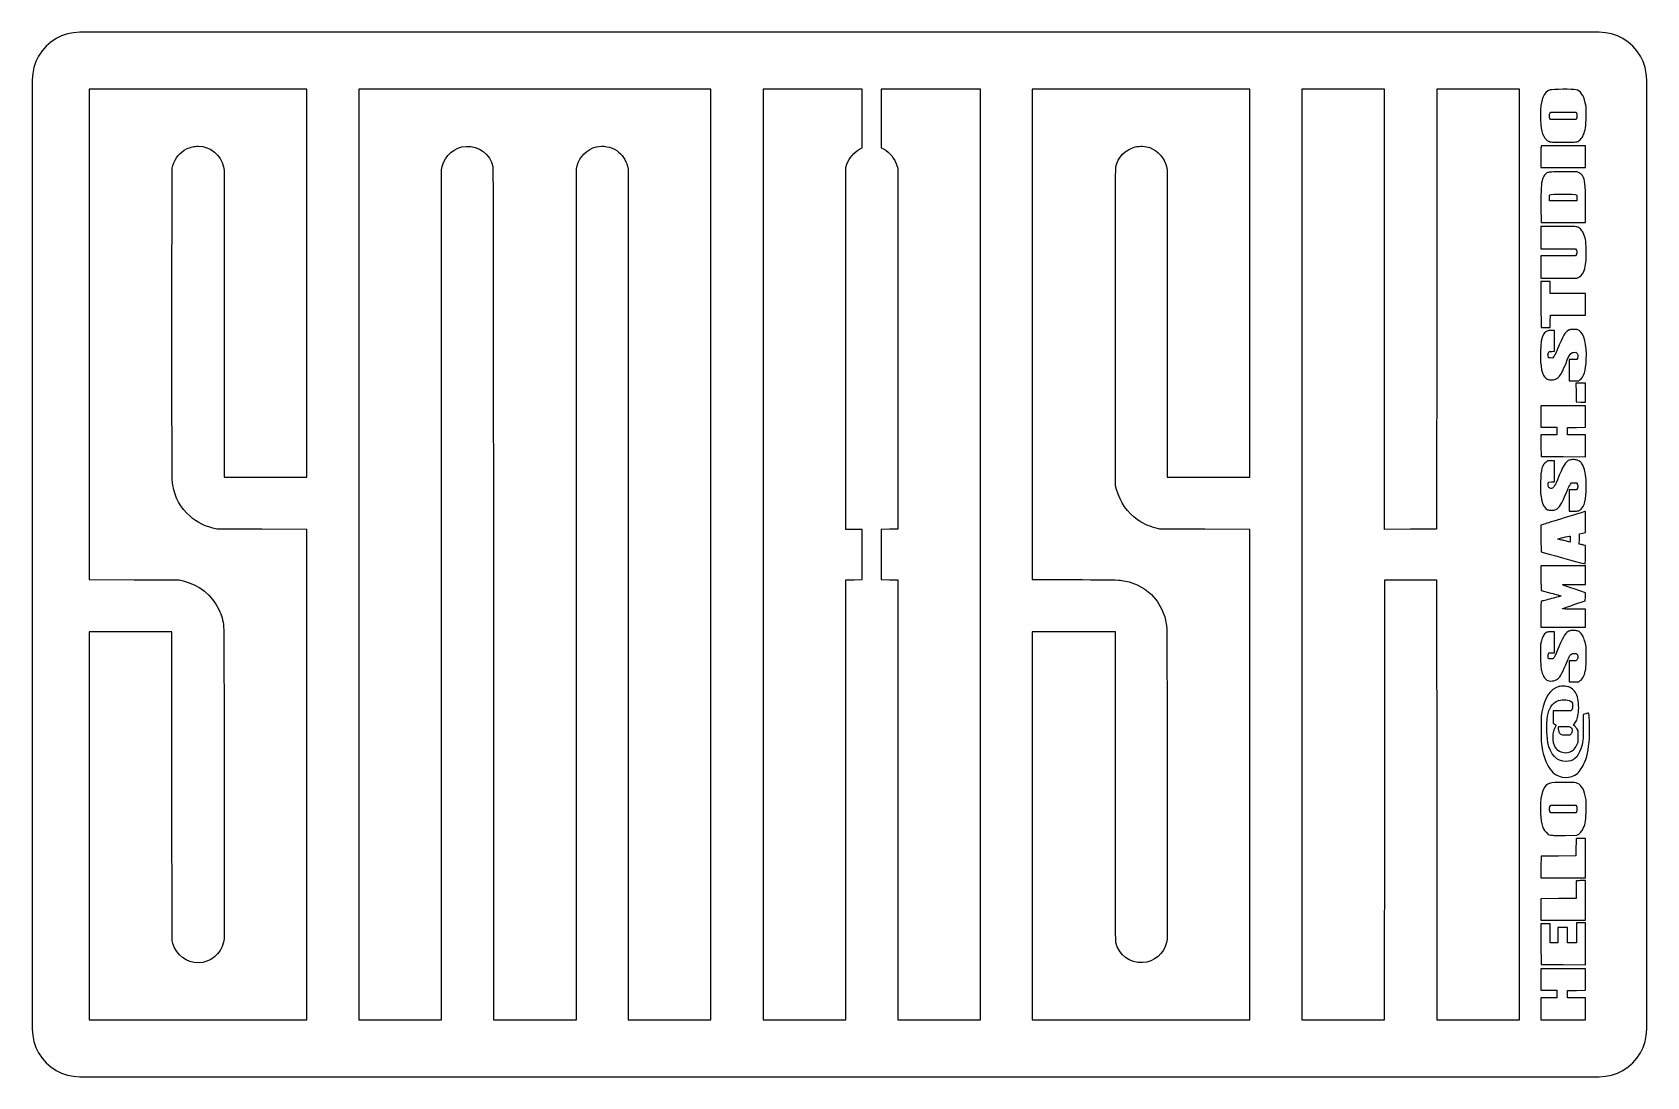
# Model space of a CAD drawing. Header units: millimetres. Extents: x 0 to 85, y 0 to 55.
import ezdxf

# ---------------------------------------------------------------- set-up
doc = ezdxf.new("R2010")
doc.units = ezdxf.units.MM
doc.layers.add('CUT', color=1, linetype='CONTINUOUS')
doc.layers.add('ENGRAVE', color=2, linetype='CONTINUOUS')

msp = doc.modelspace()

# ---------------------------------------------------------------- linework, layer by layer
at = {"layer": 'CUT'}
for points in [[(82.5, 0), (82.8263, 0.0214), (83.147, 0.0852), (83.4567, 0.1903), (83.75, 0.3349), (84.0219, 0.5166), (84.2678, 0.7322), (84.4834, 0.9781), (84.6651, 1.25), (84.8097, 1.5433), (84.9148, 1.853), (84.9786, 2.1737), (85, 2.5), (85, 52.5), (84.9786, 52.8263), (84.9148, 53.147), (84.8097, 53.4567), (84.6651, 53.75), (84.4834, 54.0219), (84.2678, 54.2678), (84.0219, 54.4834), (83.75, 54.6651), (83.4567, 54.8097), (83.147, 54.9148), (82.8263, 54.9786), (82.5, 55), (2.5, 55), (2.1737, 54.9786), (1.853, 54.9148), (1.5433, 54.8097), (1.25, 54.6651), (0.9781, 54.4834), (0.7322, 54.2678), (0.5166, 54.0219), (0.3349, 53.75), (0.1903, 53.4567), (0.0852, 53.147), (0.0214, 52.8263), (0, 52.5), (0, 2.5), (0.0214, 2.1737), (0.0852, 1.853), (0.1903, 1.5433), (0.3349, 1.25), (0.5166, 0.9781), (0.7322, 0.7322), (0.9781, 0.5166), (1.25, 0.3349), (1.5433, 0.1903), (1.853, 0.0852), (2.1737, 0.0214), (2.5, 0)], [(3, 39.09), (3, 26.1775), (5.37, 26.1675), (7.7375, 26.1575), (7.95, 26.1075), (8.265, 26.0125), (8.5575, 25.8925), (8.825, 25.745), (9.0725, 25.5675), (9.295, 25.365), (9.495, 25.1375), (9.67, 24.88), (9.8225, 24.5975), (9.875, 24.485), (9.92, 24.375), (9.9575, 24.265), (9.9925, 24.1575), (10.02, 24.0475), (10.0425, 23.935), (10.06, 23.82), (10.075, 23.7), (10.08, 23.5), (10.085, 23.0225), (10.09, 22.285), (10.0925, 21.305), (10.095, 20.105), (10.0975, 18.7025), (10.0975, 17.115), (10.1, 15.3625), (10.1, 7.2625), (10.0625, 7.0875), (9.9925, 6.8625), (9.8875, 6.655), (9.7525, 6.47), (9.5875, 6.31), (9.4, 6.18), (9.195, 6.0825), (8.975, 6.02), (8.745, 6), (8.515, 6.0175), (8.2975, 6.0725), (8.095, 6.1575), (7.91, 6.2775), (7.7475, 6.4225), (7.605, 6.5975), (7.4925, 6.795), (7.4075, 7.015), (7.3625, 7.1625), (7.355, 15.295), (7.35, 23.425), (5.175, 23.425), (3, 23.425), (3, 13.2125), (3, 3), (8.725, 3), (14.45, 3), (14.45, 15.91), (14.45, 28.8225), (12.08, 28.8325), (9.7125, 28.8425), (9.5, 28.8925), (9.2975, 28.95), (9.1075, 29.015), (8.93, 29.0925), (8.76, 29.18), (8.5975, 29.2825), (8.44, 29.4), (8.2875, 29.53), (8.135, 29.68), (7.97, 29.8625), (7.8275, 30.055), (7.7025, 30.2525), (7.6, 30.46), (7.515, 30.68), (7.45, 30.91), (7.4025, 31.155), (7.3725, 31.4125), (7.3675, 31.615), (7.3625, 32.065), (7.36, 32.755), (7.3575, 33.6875), (7.355, 34.86), (7.3525, 36.2675), (7.355, 37.91), (7.355, 39.7875), (7.3625, 47.8375), (7.4075, 47.985), (7.4575, 48.1275), (7.5225, 48.2625), (7.5975, 48.3875), (7.685, 48.5075), (7.7825, 48.6125), (7.89, 48.7075), (8.005, 48.79), (8.125, 48.855), (8.205, 48.8925), (8.2825, 48.9225), (8.3575, 48.9475), (8.4325, 48.9675), (8.505, 48.9825), (8.5825, 48.9925), (8.6625, 48.9975), (8.745, 49), (8.975, 48.98), (9.195, 48.9175), (9.4, 48.82), (9.5875, 48.69), (9.7525, 48.53), (9.8875, 48.345), (9.9925, 48.1375), (10.0625, 47.9125), (10.1, 47.7375), (10.1, 39.655), (10.1, 31.575), (12.275, 31.575), (14.45, 31.575), (14.45, 41.7875), (14.45, 52), (8.725, 52), (3, 52)], [(17.2, 27.5), (17.2, 3), (19.375, 3), (21.55, 3), (21.55, 25.38), (21.55, 47.7625), (21.5875, 47.9325), (21.6525, 48.145), (21.75, 48.34), (21.8775, 48.5175), (22.03, 48.67), (22.2075, 48.7975), (22.4025, 48.895), (22.615, 48.9625), (22.8375, 48.9925), (23.085, 48.985), (23.3225, 48.9325), (23.5425, 48.8425), (23.7425, 48.7175), (23.92, 48.56), (24.065, 48.3725), (24.175, 48.1625), (24.2475, 47.93), (24.255, 47.5975), (24.26, 46.64), (24.265, 45.0175), (24.2675, 42.6875), (24.2725, 39.6025), (24.2725, 35.7225), (24.275, 31.0025), (24.275, 25.4), (24.275, 3), (26.4625, 3), (28.65, 3), (28.65, 25.4075), (28.65, 47.815), (28.6875, 47.9625), (28.7475, 48.1425), (28.8275, 48.31), (28.9325, 48.465), (29.0525, 48.6025), (29.1925, 48.7225), (29.3475, 48.825), (29.5175, 48.9075), (29.7, 48.965), (29.8325, 48.99), (29.97, 49), (30.11, 48.995), (30.2525, 48.975), (30.3925, 48.9425), (30.5275, 48.8975), (30.6525, 48.84), (30.77, 48.77), (30.87, 48.695), (30.965, 48.6075), (31.05, 48.5125), (31.1275, 48.4075), (31.1975, 48.3), (31.255, 48.185), (31.3025, 48.0675), (31.3375, 47.9475), (31.375, 47.7875), (31.375, 25.395), (31.375, 3), (33.55, 3), (35.725, 3), (35.725, 27.5), (35.725, 52), (26.4625, 52), (17.2, 52)], [(38.475, 27.5), (38.475, 3), (40.65, 3), (42.825, 3), (42.83, 14.5825), (42.8375, 26.1625), (43.27, 26.17), (43.7, 26.175), (43.7, 27.5), (43.7, 28.825), (43.2625, 28.825), (42.825, 28.825), (42.83, 38.355), (42.8375, 47.8875), (42.8925, 48.0525), (42.9425, 48.1725), (43.005, 48.2925), (43.08, 48.4075), (43.1625, 48.5175), (43.255, 48.6175), (43.3525, 48.705), (43.455, 48.7825), (43.56, 48.8425), (43.7, 48.91), (43.7, 50.455), (43.7, 52), (41.0875, 52), (38.475, 52)], [(44.7, 50.455), (44.7, 48.9125), (44.845, 48.8375), (44.955, 48.7725), (45.06, 48.6925), (45.1575, 48.5975), (45.25, 48.4925), (45.3325, 48.3775), (45.405, 48.2525), (45.4675, 48.1225), (45.5175, 47.985), (45.5625, 47.8375), (45.5625, 38.3375), (45.5625, 28.8375), (45.13, 28.83), (44.7, 28.825), (44.7, 27.5), (44.7, 26.175), (45.13, 26.17), (45.5625, 26.1625), (45.57, 14.5825), (45.575, 3), (47.75, 3), (49.925, 3), (49.925, 27.5), (49.925, 52), (47.3125, 52), (44.7, 52)], [(52.65, 39.0875), (52.65, 26.175), (54.83, 26.175), (55.2975, 26.175), (55.7325, 26.1725), (56.1275, 26.17), (56.4775, 26.1675), (56.775, 26.165), (57.01, 26.16), (57.1825, 26.155), (57.28, 26.15), (57.745, 26.065), (58.18, 25.9025), (58.5775, 25.675), (58.9275, 25.385), (59.225, 25.04), (59.46, 24.6475), (59.63, 24.2175), (59.725, 23.7525), (59.73, 23.5675), (59.735, 23.12), (59.74, 22.42), (59.7425, 21.4725), (59.745, 20.2875), (59.7475, 18.8725), (59.75, 17.2375), (59.75, 15.3875), (59.75, 7.2375), (59.7125, 7.0675), (59.6475, 6.855), (59.55, 6.66), (59.4225, 6.4825), (59.27, 6.33), (59.0925, 6.2025), (58.8975, 6.105), (58.685, 6.0375), (58.4625, 6.0075), (58.215, 6.015), (57.9775, 6.0675), (57.7575, 6.1575), (57.5575, 6.2825), (57.38, 6.44), (57.235, 6.6275), (57.125, 6.8375), (57.0525, 7.07), (57.045, 7.215), (57.04, 7.585), (57.035, 8.1925), (57.0325, 9.0575), (57.0275, 10.1875), (57.0275, 11.5975), (57.025, 13.3025), (57.025, 15.3125), (57.025, 23.425), (54.8375, 23.425), (52.65, 23.425), (52.65, 13.2125), (52.65, 3), (58.375, 3), (64.1, 3), (64.1, 15.91), (64.1, 28.8225), (61.73, 28.83), (59.3625, 28.84), (59.1, 28.91), (58.9825, 28.9425), (58.86, 28.985), (58.735, 29.0325), (58.61, 29.0875), (58.49, 29.145), (58.375, 29.205), (58.2725, 29.265), (58.185, 29.325), (57.9925, 29.4775), (57.815, 29.6425), (57.655, 29.82), (57.5125, 30.0125), (57.3825, 30.22), (57.2725, 30.44), (57.175, 30.675), (57.0925, 30.925), (57.0375, 31.1125), (57.03, 39.4375), (57.03, 41.5425), (57.0275, 43.31), (57.03, 44.76), (57.03, 45.9125), (57.035, 46.785), (57.0375, 47.3975), (57.045, 47.765), (57.05, 47.9125), (57.1, 48.095), (57.1775, 48.2675), (57.28, 48.43), (57.405, 48.575), (57.5475, 48.705), (57.71, 48.815), (57.8875, 48.9025), (58.075, 48.965), (58.1625, 48.9825), (58.2575, 48.9925), (58.3575, 48.9975), (58.46, 48.995), (58.5625, 48.985), (58.6625, 48.97), (58.755, 48.95), (58.8375, 48.925), (59, 48.8525), (59.15, 48.76), (59.285, 48.6525), (59.4075, 48.53), (59.5125, 48.395), (59.6, 48.25), (59.6675, 48.095), (59.7125, 47.9325), (59.75, 47.7625), (59.75, 39.67), (59.75, 31.575), (61.925, 31.575), (64.1, 31.575), (64.1, 41.7875), (64.1, 52), (58.375, 52), (52.65, 52)], [(66.85, 27.5), (66.85, 3), (69.025, 3), (71.2, 3), (71.205, 14.5825), (71.2125, 26.1625), (72.575, 26.1625), (73.9375, 26.1625), (73.945, 14.58), (73.95, 3), (76.125, 3), (78.3, 3), (78.3, 27.5), (78.3, 52), (76.125, 52), (73.95, 52), (73.945, 40.42), (73.9375, 28.8375), (72.57, 28.83), (71.2, 28.825), (71.2, 40.4125), (71.2, 52), (69.025, 52), (66.85, 52)]]:
    msp.add_lwpolyline(points, close=True, dxfattribs=at)
at = {"layer": 'ENGRAVE'}
for points in [[(79.9125, 51.9625), (79.7925, 51.9125), (79.6875, 51.8275), (79.5975, 51.71), (79.5275, 51.5575), (79.47, 51.37), (79.4325, 51.15), (79.4075, 50.8925), (79.4, 50.6), (79.405, 50.355), (79.4175, 50.14), (79.4425, 49.9525), (79.475, 49.79), (79.52, 49.65), (79.575, 49.53), (79.6425, 49.4275), (79.7225, 49.3425), (79.745, 49.325), (79.7675, 49.305), (79.79, 49.2875), (79.815, 49.2725), (79.8375, 49.2575), (79.8575, 49.2475), (79.8775, 49.2375), (79.8925, 49.2325), (79.92, 49.2275), (79.9725, 49.225), (80.0425, 49.22), (80.1325, 49.2175), (80.2375, 49.215), (80.355, 49.215), (80.48, 49.2125), (80.6125, 49.2125), (80.745, 49.2125), (80.87, 49.215), (80.9875, 49.215), (81.0925, 49.2175), (81.1825, 49.22), (81.2525, 49.225), (81.305, 49.2275), (81.3325, 49.2325), (81.375, 49.25), (81.42, 49.275), (81.465, 49.3125), (81.51, 49.355), (81.555, 49.4025), (81.595, 49.4575), (81.63, 49.515), (81.66, 49.575), (81.7, 49.6725), (81.7325, 49.7675), (81.76, 49.865), (81.78, 49.975), (81.7925, 50.095), (81.8025, 50.235), (81.8075, 50.3975), (81.81, 50.5875), (81.8125, 51.0875), (81.765, 51.2875), (81.725, 51.435), (81.6825, 51.5625), (81.63, 51.675), (81.5725, 51.7675), (81.51, 51.8425), (81.44, 51.9025), (81.3625, 51.945), (81.2775, 51.9725), (81.17, 51.985), (81.0075, 51.9925), (80.805, 51.9975), (80.585, 51.9975), (80.365, 51.995), (80.1675, 51.9875), (80.01, 51.9775)], [(81.3, 50.7525), (81.305, 50.74), (81.31, 50.725), (81.3125, 50.7075), (81.3175, 50.6875), (81.32, 50.665), (81.3225, 50.645), (81.325, 50.6225), (81.325, 50.6), (81.325, 50.5775), (81.3225, 50.555), (81.32, 50.535), (81.3175, 50.5125), (81.3125, 50.4925), (81.31, 50.475), (81.305, 50.46), (81.3, 50.4475), (81.2725, 50.4), (80.6025, 50.4), (79.9325, 50.4), (79.905, 50.4625), (79.89, 50.4975), (79.8825, 50.535), (79.8775, 50.575), (79.8775, 50.6125), (79.88, 50.65), (79.8875, 50.685), (79.8975, 50.7175), (79.915, 50.745), (79.9525, 50.8), (80.6125, 50.8), (81.2725, 50.8)], [(79.4425, 49.0075), (79.4375, 48.9925), (79.435, 48.9575), (79.4325, 48.9025), (79.43, 48.8325), (79.4275, 48.7475), (79.4275, 48.6525), (79.425, 48.545), (79.425, 48.4325), (79.425, 47.875), (80.6, 47.875), (81.775, 47.875), (81.775, 48.45), (81.775, 49.025), (80.6175, 49.025), (80.3825, 49.025), (80.165, 49.0225), (79.9675, 49.0225), (79.7925, 49.02), (79.65, 49.0175), (79.54, 49.015), (79.4675, 49.0125)], [(79.7875, 47.615), (79.745, 47.5925), (79.7025, 47.5625), (79.6625, 47.5225), (79.625, 47.48), (79.59, 47.43), (79.5575, 47.38), (79.5325, 47.325), (79.5125, 47.27), (79.4875, 47.1775), (79.4675, 47.0725), (79.4525, 46.95), (79.4425, 46.8025), (79.435, 46.6225), (79.43, 46.41), (79.43, 46.1525), (79.43, 45.85), (79.4375, 44.9875), (80.605, 44.98), (81.775, 44.975), (81.775, 45.9675), (81.7725, 46.3375), (81.77, 46.6275), (81.7625, 46.855), (81.75, 47.0275), (81.7325, 47.16), (81.7075, 47.2625), (81.675, 47.3475), (81.63, 47.425), (81.6125, 47.4525), (81.595, 47.4775), (81.5725, 47.5), (81.5525, 47.5225), (81.5275, 47.5425), (81.5025, 47.5625), (81.4775, 47.58), (81.45, 47.595), (81.34, 47.65), (80.6, 47.65), (80.41, 47.6475), (80.2475, 47.6475), (80.115, 47.645), (80.0075, 47.64), (79.9225, 47.6375), (79.86, 47.63), (79.815, 47.6225)], [(81.295, 46.445), (81.3, 46.435), (81.3075, 46.4225), (81.3125, 46.4025), (81.315, 46.38), (81.32, 46.355), (81.3225, 46.3275), (81.325, 46.3), (81.325, 46.27), (81.325, 46.125), (80.6, 46.125), (79.875, 46.125), (79.875, 46.27), (79.875, 46.3), (79.8775, 46.3275), (79.88, 46.355), (79.885, 46.38), (79.8875, 46.4025), (79.8925, 46.4225), (79.9, 46.435), (79.905, 46.445), (79.975, 46.46), (80.135, 46.47), (80.3525, 46.475), (80.6, 46.4775), (80.8475, 46.475), (81.065, 46.47), (81.225, 46.46)], [(79.425, 44.1875), (79.425, 43.6), (80.335, 43.6), (81.2475, 43.6), (81.285, 43.545), (81.295, 43.5325), (81.3, 43.5175), (81.3075, 43.5), (81.3125, 43.4825), (81.3175, 43.465), (81.3225, 43.4475), (81.325, 43.43), (81.325, 43.4125), (81.325, 43.395), (81.3225, 43.3775), (81.3175, 43.36), (81.3125, 43.3425), (81.3075, 43.325), (81.3, 43.3075), (81.295, 43.2925), (81.285, 43.28), (81.2475, 43.225), (80.335, 43.225), (79.425, 43.225), (79.425, 42.6375), (79.425, 42.05), (80.375, 42.05), (81.3275, 42.05), (81.4275, 42.1), (81.5275, 42.1725), (81.615, 42.2725), (81.685, 42.405), (81.7425, 42.5675), (81.7825, 42.765), (81.8075, 42.9925), (81.82, 43.255), (81.8175, 43.55), (81.81, 43.7125), (81.8025, 43.855), (81.79, 43.9775), (81.775, 44.085), (81.755, 44.18), (81.7275, 44.27), (81.6975, 44.355), (81.66, 44.4375), (81.63, 44.495), (81.5925, 44.55), (81.5525, 44.6025), (81.5075, 44.6475), (81.46, 44.6875), (81.4125, 44.7225), (81.365, 44.745), (81.32, 44.76), (81.2875, 44.7625), (81.22, 44.765), (81.1225, 44.7675), (81, 44.77), (80.855, 44.7725), (80.6925, 44.775), (80.5175, 44.775), (80.335, 44.775), (79.425, 44.775)], [(79.43, 40.67), (79.4375, 39.4625), (79.675, 39.4625), (79.9125, 39.4625), (79.92, 39.78), (79.9275, 40.1), (80.85, 40.1), (81.775, 40.1), (81.775, 40.675), (81.775, 41.25), (80.85, 41.25), (79.925, 41.25), (79.925, 41.5625), (79.925, 41.875), (79.675, 41.875), (79.425, 41.875)], [(80.875, 39.305), (80.8125, 39.265), (80.755, 39.2125), (80.6975, 39.1425), (80.635, 39.045), (80.5675, 38.9175), (80.4875, 38.75), (80.3975, 38.54), (80.285, 38.28), (80.26, 38.22), (80.235, 38.1625), (80.21, 38.1075), (80.185, 38.0575), (80.16, 38.0125), (80.14, 37.9725), (80.12, 37.9425), (80.105, 37.9225), (80.0425, 37.8475), (79.94, 37.855), (79.8375, 37.8625), (79.8125, 37.9575), (79.8075, 37.985), (79.805, 38.0075), (79.8025, 38.03), (79.8025, 38.0475), (79.805, 38.0675), (79.81, 38.085), (79.8175, 38.1025), (79.8275, 38.12), (79.865, 38.1875), (80.0075, 38.195), (80.15, 38.2025), (80.15, 38.75), (80.15, 39.3), (79.995, 39.3), (79.845, 39.2875), (79.7225, 39.2475), (79.6225, 39.1775), (79.5475, 39.07), (79.49, 38.92), (79.4475, 38.7275), (79.4225, 38.485), (79.4075, 38.1875), (79.405, 37.8975), (79.4125, 37.64), (79.435, 37.4175), (79.4675, 37.225), (79.5125, 37.065), (79.57, 36.9325), (79.64, 36.83), (79.7225, 36.7575), (79.7475, 36.7425), (79.77, 36.73), (79.795, 36.72), (79.8225, 36.7125), (79.8525, 36.7075), (79.885, 36.7025), (79.9225, 36.7), (79.965, 36.7), (80.0325, 36.7025), (80.0925, 36.705), (80.1425, 36.715), (80.19, 36.73), (80.2325, 36.7475), (80.2725, 36.7725), (80.315, 36.805), (80.3575, 36.845), (80.4025, 36.8925), (80.4475, 36.9475), (80.4875, 37.01), (80.5325, 37.085), (80.5775, 37.175), (80.6275, 37.2875), (80.6875, 37.42), (80.7525, 37.5825), (80.8175, 37.7425), (80.8725, 37.8675), (80.9225, 37.9625), (80.965, 38.0325), (81.0075, 38.0825), (81.05, 38.115), (81.0975, 38.1325), (81.1525, 38.1425), (81.27, 38.155), (81.3225, 38.1025), (81.3425, 38.0775), (81.3575, 38.0475), (81.3675, 38.01), (81.375, 37.9725), (81.375, 37.9325), (81.3725, 37.895), (81.3625, 37.8575), (81.35, 37.8225), (81.3225, 37.775), (81.125, 37.775), (80.925, 37.775), (80.925, 37.2125), (80.925, 36.65), (81.1725, 36.65), (81.4175, 36.65), (81.5025, 36.7075), (81.57, 36.765), (81.6275, 36.8425), (81.6775, 36.94), (81.72, 37.06), (81.755, 37.2), (81.7825, 37.3625), (81.805, 37.55), (81.8175, 37.76), (81.8225, 38.055), (81.8125, 38.32), (81.785, 38.56), (81.745, 38.77), (81.6875, 38.9475), (81.6175, 39.095), (81.5325, 39.21), (81.435, 39.2925), (81.3375, 39.35), (81.15, 39.35), (81.1025, 39.35), (81.0575, 39.3475), (81.02, 39.345), (80.985, 39.34), (80.9525, 39.3325), (80.925, 39.325), (80.9, 39.315)], [(81.28, 36.03), (81.2875, 35.5375), (81.53, 35.53), (81.775, 35.5225), (81.775, 36.025), (81.775, 36.525), (81.525, 36.525), (81.275, 36.525)], [(79.425, 34.7625), (79.425, 34.2), (79.85, 34.2), (80.275, 34.2), (80.275, 34), (80.275, 33.8), (79.85, 33.8), (79.425, 33.8), (79.43, 33.23), (79.4375, 32.6625), (80.605, 32.655), (81.775, 32.65), (81.775, 33.225), (81.775, 33.8), (81.3, 33.8), (80.8225, 33.8), (80.83, 33.995), (80.8375, 34.1875), (81.305, 34.195), (81.775, 34.2), (81.775, 34.7625), (81.775, 35.325), (80.6, 35.325), (79.425, 35.325)], [(80.935, 32.4725), (80.8675, 32.4425), (80.7975, 32.3875), (80.7275, 32.3075), (80.655, 32.2), (80.575, 32.0625), (80.4925, 31.89), (80.3975, 31.6825), (80.2975, 31.4375), (80.2425, 31.31), (80.195, 31.2075), (80.1525, 31.125), (80.1125, 31.065), (80.0725, 31.02), (80.0325, 30.9925), (79.99, 30.98), (79.945, 30.98), (79.9075, 30.9875), (79.875, 31.0025), (79.8475, 31.0275), (79.8275, 31.055), (79.8125, 31.09), (79.8075, 31.13), (79.8075, 31.175), (79.815, 31.2225), (79.8375, 31.3125), (79.995, 31.32), (80.15, 31.3275), (80.15, 31.875), (80.15, 32.425), (79.965, 32.425), (79.7825, 32.425), (79.6975, 32.3675), (79.6275, 32.31), (79.57, 32.24), (79.5225, 32.15), (79.4825, 32.04), (79.455, 31.905), (79.4325, 31.7425), (79.4175, 31.55), (79.4075, 31.325), (79.405, 31.0175), (79.415, 30.7475), (79.44, 30.515), (79.4775, 30.32), (79.53, 30.1575), (79.5975, 30.0275), (79.68, 29.93), (79.7775, 29.86), (79.82, 29.845), (79.87, 29.835), (79.925, 29.8275), (79.985, 29.8275), (80.0475, 29.83), (80.1075, 29.84), (80.1625, 29.8525), (80.2125, 29.8725), (80.2825, 29.91), (80.345, 29.9575), (80.405, 30.0225), (80.465, 30.1075), (80.53, 30.22), (80.6, 30.3625), (80.68, 30.545), (80.775, 30.7675), (80.8075, 30.845), (80.84, 30.92), (80.8725, 30.9925), (80.9025, 31.055), (80.93, 31.1125), (80.955, 31.1575), (80.975, 31.1925), (80.99, 31.2125), (81.0475, 31.275), (81.1725, 31.275), (81.2975, 31.275), (81.335, 31.22), (81.345, 31.2075), (81.35, 31.1925), (81.3575, 31.175), (81.3625, 31.1575), (81.3675, 31.14), (81.3725, 31.1225), (81.375, 31.105), (81.375, 31.0875), (81.375, 31.07), (81.3725, 31.0525), (81.3675, 31.035), (81.3625, 31.0175), (81.3575, 31), (81.35, 30.9825), (81.345, 30.9675), (81.335, 30.955), (81.2975, 30.9), (81.11, 30.9), (80.925, 30.9), (80.925, 30.3375), (80.925, 29.775), (81.1375, 29.775), (81.225, 29.7775), (81.3, 29.7825), (81.3625, 29.7925), (81.4175, 29.8075), (81.4675, 29.8275), (81.51, 29.855), (81.5525, 29.89), (81.5925, 29.9325), (81.6525, 30.02), (81.7025, 30.1325), (81.745, 30.2725), (81.7775, 30.435), (81.8, 30.62), (81.815, 30.825), (81.82, 31.0475), (81.815, 31.2875), (81.8075, 31.4375), (81.7975, 31.57), (81.785, 31.69), (81.7675, 31.7975), (81.7475, 31.895), (81.7225, 31.9825), (81.695, 32.0675), (81.6625, 32.145), (81.6325, 32.2075), (81.6025, 32.26), (81.575, 32.3025), (81.5425, 32.3425), (81.51, 32.375), (81.475, 32.405), (81.4325, 32.43), (81.3875, 32.4525), (81.3425, 32.47), (81.29, 32.4825), (81.2325, 32.49), (81.17, 32.495), (81.1075, 32.4975), (81.0475, 32.4925), (80.9875, 32.485)], [(80.8375, 29.4825), (80.6475, 29.4225), (80.46, 29.365), (80.28, 29.31), (80.1125, 29.2575), (79.9625, 29.2125), (79.835, 29.1725), (79.7375, 29.1425), (79.6675, 29.12), (79.425, 29.045), (79.43, 28.345), (79.4375, 27.6425), (79.55, 27.61), (79.8575, 27.525), (80.2075, 27.4275), (80.5725, 27.325), (80.9275, 27.2275), (81.25, 27.1375), (81.5125, 27.065), (81.69, 27.0175), (81.7575, 27), (81.7625, 27.01), (81.765, 27.0375), (81.7675, 27.0825), (81.77, 27.1425), (81.7725, 27.215), (81.7725, 27.2975), (81.775, 27.39), (81.775, 27.4875), (81.775, 27.9725), (81.68, 27.9975), (81.66, 28.0025), (81.64, 28.0075), (81.6175, 28.0125), (81.595, 28.0175), (81.5725, 28.0225), (81.5525, 28.0275), (81.535, 28.0325), (81.5175, 28.035), (81.4475, 28.0525), (81.455, 28.32), (81.4625, 28.5875), (81.62, 28.6225), (81.775, 28.6575), (81.775, 29.2175), (81.775, 29.33), (81.775, 29.4325), (81.775, 29.5275), (81.7725, 29.61), (81.7725, 29.6775), (81.77, 29.73), (81.77, 29.76), (81.77, 29.7725), (81.7475, 29.765), (81.6925, 29.7475), (81.6075, 29.72), (81.4925, 29.685), (81.355, 29.6425), (81.1975, 29.595), (81.0225, 29.54)], [(80.975, 28.3175), (80.975, 28.1575), (80.6375, 28.2325), (80.57, 28.2475), (80.5075, 28.2625), (80.45, 28.2775), (80.4025, 28.29), (80.3625, 28.3), (80.3325, 28.31), (80.315, 28.315), (80.31, 28.32), (80.34, 28.3275), (80.4075, 28.345), (80.505, 28.37), (80.615, 28.3975), (80.73, 28.4225), (80.8325, 28.4475), (80.9125, 28.465), (80.955, 28.4725), (80.96, 28.47), (80.9625, 28.46), (80.9675, 28.4475), (80.97, 28.4275), (80.9725, 28.405), (80.9725, 28.3775), (80.975, 28.3475)], [(79.43, 26.255), (79.4375, 25.6125), (79.9575, 25.47), (80.0625, 25.4425), (80.1625, 25.415), (80.2525, 25.39), (80.33, 25.3675), (80.395, 25.3475), (80.445, 25.3325), (80.4775, 25.3225), (80.49, 25.3175), (80.4825, 25.3125), (80.455, 25.3025), (80.41, 25.29), (80.35, 25.2725), (80.275, 25.2525), (80.19, 25.2275), (80.095, 25.2025), (79.995, 25.1775), (79.8925, 25.15), (79.795, 25.125), (79.705, 25.1025), (79.6275, 25.0825), (79.56, 25.065), (79.5075, 25.0525), (79.4725, 25.0425), (79.455, 25.0375), (79.4475, 25.0275), (79.4425, 25), (79.435, 24.9525), (79.4325, 24.885), (79.4275, 24.7925), (79.4275, 24.675), (79.425, 24.53), (79.425, 24.35), (79.425, 23.675), (80.6, 23.675), (81.775, 23.675), (81.775, 24.15), (81.775, 24.625), (81.1575, 24.625), (81.035, 24.625), (80.92, 24.6275), (80.8175, 24.6275), (80.7275, 24.63), (80.655, 24.6325), (80.6025, 24.635), (80.5675, 24.64), (80.56, 24.6425), (80.575, 24.65), (80.6125, 24.665), (80.6725, 24.6875), (80.7475, 24.715), (80.8375, 24.7475), (80.9375, 24.7825), (81.05, 24.8225), (81.17, 24.8625), (81.7625, 25.065), (81.77, 25.2775), (81.7775, 25.4875), (81.1825, 25.685), (81.0625, 25.725), (80.95, 25.7625), (80.845, 25.7975), (80.755, 25.83), (80.68, 25.8575), (80.62, 25.88), (80.58, 25.895), (80.565, 25.9025), (80.57, 25.9075), (80.6, 25.9125), (80.6525, 25.915), (80.7225, 25.92), (80.81, 25.9225), (80.9125, 25.9225), (81.03, 25.925), (81.1575, 25.925), (81.775, 25.925), (81.775, 26.4125), (81.775, 26.9), (80.6, 26.9), (79.425, 26.9)], [(80.8575, 23.4375), (80.7975, 23.3925), (80.7375, 23.335), (80.6775, 23.2575), (80.615, 23.155), (80.545, 23.0225), (80.4675, 22.855), (80.38, 22.645), (80.275, 22.3925), (80.2525, 22.3375), (80.2275, 22.2825), (80.2025, 22.23), (80.18, 22.1825), (80.1575, 22.14), (80.1375, 22.105), (80.12, 22.0775), (80.1075, 22.06), (80.05, 21.9975), (79.9425, 22.005), (79.8375, 22.0125), (79.8175, 22.1), (79.8125, 22.12), (79.81, 22.1425), (79.8075, 22.1625), (79.8075, 22.1825), (79.81, 22.2025), (79.8125, 22.2225), (79.8175, 22.24), (79.8225, 22.255), (79.85, 22.325), (80, 22.325), (80.15, 22.325), (80.15, 22.875), (80.15, 23.425), (79.96, 23.425), (79.9125, 23.425), (79.87, 23.4225), (79.8325, 23.42), (79.8, 23.415), (79.77, 23.41), (79.7425, 23.4025), (79.72, 23.395), (79.7, 23.385), (79.6625, 23.3575), (79.625, 23.32), (79.59, 23.275), (79.5575, 23.225), (79.5275, 23.165), (79.5025, 23.1), (79.4775, 23.03), (79.4575, 22.9525), (79.4125, 22.7625), (79.4125, 22.1625), (79.415, 21.9975), (79.415, 21.86), (79.42, 21.745), (79.4225, 21.65), (79.4275, 21.57), (79.435, 21.5025), (79.445, 21.445), (79.4575, 21.3925), (79.4775, 21.32), (79.5025, 21.2475), (79.5275, 21.18), (79.5575, 21.115), (79.5875, 21.0575), (79.6175, 21.0075), (79.65, 20.965), (79.6825, 20.93), (79.735, 20.89), (79.8, 20.8625), (79.8725, 20.8425), (79.95, 20.835), (80.03, 20.84), (80.11, 20.8525), (80.19, 20.8775), (80.265, 20.915), (80.32, 20.9525), (80.3725, 21), (80.425, 21.065), (80.48, 21.145), (80.535, 21.245), (80.595, 21.3675), (80.6625, 21.5125), (80.7375, 21.6875), (80.775, 21.78), (80.8125, 21.8675), (80.85, 21.95), (80.8825, 22.0225), (80.9125, 22.0875), (80.9375, 22.14), (80.9575, 22.1775), (80.97, 22.1975), (81.0075, 22.235), (81.0575, 22.265), (81.1125, 22.2825), (81.17, 22.2925), (81.2275, 22.29), (81.28, 22.28), (81.32, 22.2575), (81.35, 22.225), (81.3625, 22.1925), (81.3725, 22.1575), (81.375, 22.1175), (81.375, 22.0775), (81.3675, 22.04), (81.3575, 22.005), (81.3425, 21.975), (81.325, 21.95), (81.275, 21.9), (81.1, 21.9), (80.925, 21.9), (80.925, 21.35), (80.925, 20.8), (81.1725, 20.8), (81.4175, 20.8), (81.5025, 20.8575), (81.5425, 20.89), (81.5825, 20.9325), (81.62, 20.985), (81.655, 21.045), (81.6875, 21.1125), (81.7175, 21.1875), (81.745, 21.2675), (81.7675, 21.3525), (81.7775, 21.4075), (81.7875, 21.4675), (81.795, 21.5375), (81.8, 21.6175), (81.805, 21.71), (81.8075, 21.82), (81.8075, 21.9475), (81.81, 22.1), (81.81, 22.6625), (81.755, 22.8875), (81.73, 22.9725), (81.7075, 23.05), (81.68, 23.12), (81.6525, 23.1825), (81.62, 23.24), (81.5875, 23.29), (81.55, 23.3375), (81.5075, 23.38), (81.4725, 23.4125), (81.435, 23.4375), (81.3975, 23.4575), (81.355, 23.475), (81.31, 23.4875), (81.2575, 23.495), (81.1975, 23.4975), (81.13, 23.5), (81.0825, 23.5), (81.0425, 23.4975), (81.0075, 23.4925), (80.975, 23.4875), (80.945, 23.48), (80.9175, 23.4675), (80.8875, 23.455)], [(80.3725, 20.5425), (80.2125, 20.48), (80.065, 20.39), (79.935, 20.27), (79.8175, 20.1225), (79.7125, 19.9425), (79.625, 19.73), (79.5475, 19.4875), (79.4825, 19.2125), (79.4375, 18.9875), (79.4375, 18.2875), (79.4375, 18.0425), (79.44, 17.845), (79.4475, 17.6775), (79.4575, 17.5375), (79.4725, 17.41), (79.4925, 17.2875), (79.52, 17.1575), (79.555, 17.0125), (79.5975, 16.855), (79.65, 16.7025), (79.71, 16.5575), (79.7775, 16.4225), (79.8475, 16.2975), (79.9225, 16.1875), (80.0025, 16.09), (80.0825, 16.01), (80.23, 15.905), (80.3875, 15.8275), (80.5525, 15.7775), (80.7225, 15.7575), (80.89, 15.7675), (81.055, 15.8075), (81.21, 15.8775), (81.355, 15.975), (81.4025, 16.02), (81.4525, 16.0775), (81.505, 16.145), (81.5575, 16.2225), (81.6075, 16.3025), (81.655, 16.3875), (81.6975, 16.47), (81.7325, 16.55), (81.79, 16.7075), (81.84, 16.87), (81.88, 17.0375), (81.915, 17.215), (81.9425, 17.405), (81.965, 17.61), (81.98, 17.8325), (81.99, 18.075), (81.9925, 18.2425), (81.9925, 18.42), (81.99, 18.5925), (81.985, 18.7575), (81.9775, 18.9025), (81.9675, 19.02), (81.955, 19.1025), (81.9425, 19.14), (81.9375, 19.1425), (81.9275, 19.1425), (81.9125, 19.1425), (81.895, 19.14), (81.8725, 19.135), (81.8475, 19.13), (81.8225, 19.1225), (81.795, 19.115), (81.6625, 19.0775), (81.6625, 18.4325), (81.6625, 18.1975), (81.6575, 18.005), (81.65, 17.845), (81.64, 17.71), (81.6225, 17.5925), (81.6, 17.4825), (81.57, 17.3775), (81.5325, 17.2625), (81.4675, 17.1025), (81.395, 16.9675), (81.315, 16.8525), (81.2225, 16.76), (81.1225, 16.69), (81.0125, 16.64), (80.89, 16.61), (80.7575, 16.6), (80.5775, 16.6175), (80.415, 16.665), (80.2675, 16.745), (80.1375, 16.8575), (80.025, 16.9975), (79.93, 17.17), (79.855, 17.37), (79.8, 17.6), (79.7725, 17.7775), (79.755, 17.975), (79.745, 18.185), (79.7425, 18.3975), (79.7475, 18.61), (79.7625, 18.8075), (79.785, 18.9825), (79.815, 19.1325), (79.855, 19.2625), (79.9025, 19.38), (79.96, 19.485), (80.025, 19.58), (80.0975, 19.66), (80.1775, 19.725), (80.265, 19.775), (80.3575, 19.8125), (80.4525, 19.835), (80.5525, 19.8475), (80.6525, 19.85), (80.75, 19.845), (80.84, 19.83), (80.92, 19.8075), (80.99, 19.775), (81.04, 19.7375), (81.1, 19.6775), (81.1, 19.525), (81.1, 19.485), (81.0975, 19.45), (81.095, 19.42), (81.09, 19.395), (81.0825, 19.375), (81.075, 19.3575), (81.0625, 19.34), (81.05, 19.325), (81, 19.275), (80.5375, 19.275), (80.075, 19.275), (80.075, 18.9375), (80.075, 18.6025), (80.12, 18.5775), (80.1275, 18.57), (80.1375, 18.565), (80.15, 18.56), (80.16, 18.5525), (80.17, 18.545), (80.18, 18.54), (80.19, 18.535), (80.1975, 18.53), (80.23, 18.505), (80.1525, 18.345), (80.0975, 18.205), (80.065, 18.0575), (80.05, 17.9025), (80.0575, 17.75), (80.0825, 17.6), (80.125, 17.4625), (80.1875, 17.34), (80.265, 17.24), (80.3275, 17.1875), (80.4, 17.1425), (80.4775, 17.1075), (80.5625, 17.0825), (80.6475, 17.065), (80.7375, 17.06), (80.8225, 17.0675), (80.9075, 17.085), (80.9725, 17.1075), (81.0325, 17.135), (81.0875, 17.17), (81.1375, 17.21), (81.185, 17.2575), (81.2275, 17.3125), (81.2675, 17.375), (81.305, 17.445), (81.3875, 17.6125), (81.3875, 17.9125), (81.3875, 18.2125), (81.34, 18.2975), (81.33, 18.315), (81.3175, 18.335), (81.3025, 18.3575), (81.2875, 18.3775), (81.27, 18.3975), (81.2525, 18.4175), (81.235, 18.435), (81.22, 18.4525), (81.145, 18.52), (81.2175, 18.6175), (81.2575, 18.67), (81.29, 18.725), (81.3175, 18.7825), (81.34, 18.845), (81.36, 18.9175), (81.3775, 18.9975), (81.3925, 19.0875), (81.405, 19.1925), (81.4125, 19.3125), (81.4175, 19.4325), (81.415, 19.555), (81.405, 19.675), (81.3925, 19.7925), (81.375, 19.9025), (81.35, 20.0025), (81.3225, 20.0925), (81.2925, 20.16), (81.25, 20.2275), (81.2, 20.295), (81.145, 20.3575), (81.0875, 20.415), (81.025, 20.465), (80.965, 20.5), (80.9075, 20.525), (80.8475, 20.54), (80.78, 20.5525), (80.7075, 20.56), (80.6325, 20.565), (80.5575, 20.565), (80.49, 20.56), (80.4275, 20.5525)], [(80.9475, 18.4225), (80.9625, 18.415), (80.98, 18.4075), (80.995, 18.4), (81.01, 18.39), (81.0225, 18.38), (81.035, 18.37), (81.045, 18.36), (81.05, 18.35), (81.065, 18.315), (81.0725, 18.28), (81.075, 18.24), (81.0725, 18.2), (81.065, 18.16), (81.055, 18.1225), (81.0375, 18.09), (81.015, 18.0575), (80.955, 17.99), (80.7775, 17.98), (80.705, 17.9775), (80.64, 17.98), (80.585, 17.9875), (80.535, 17.9975), (80.495, 18.015), (80.4625, 18.0375), (80.435, 18.065), (80.4125, 18.0975), (80.3975, 18.1325), (80.385, 18.1775), (80.3725, 18.225), (80.3625, 18.2775), (80.3575, 18.325), (80.355, 18.3675), (80.355, 18.4025), (80.3625, 18.4225), (80.3875, 18.435), (80.4475, 18.4425), (80.53, 18.4475), (80.625, 18.45), (80.7225, 18.4475), (80.815, 18.4425), (80.8925, 18.435)], [(79.9175, 15.465), (79.7925, 15.4125), (79.685, 15.33), (79.5975, 15.2125), (79.525, 15.0625), (79.47, 14.8775), (79.43, 14.6575), (79.4075, 14.3975), (79.4, 14.1), (79.405, 13.8675), (79.4175, 13.6625), (79.44, 13.48), (79.47, 13.32), (79.5125, 13.18), (79.5625, 13.06), (79.625, 12.9575), (79.6975, 12.8725), (79.8125, 12.755), (79.9575, 12.725), (80.0025, 12.7175), (80.06, 12.7125), (80.1325, 12.7075), (80.2175, 12.705), (80.3175, 12.7025), (80.4325, 12.7025), (80.5625, 12.7025), (80.7075, 12.705), (81.3125, 12.7125), (81.3875, 12.755), (81.43, 12.78), (81.4675, 12.81), (81.505, 12.8425), (81.54, 12.8825), (81.5725, 12.925), (81.605, 12.97), (81.635, 13.0225), (81.6625, 13.08), (81.7025, 13.1725), (81.735, 13.2675), (81.76, 13.365), (81.78, 13.4725), (81.7925, 13.595), (81.8025, 13.735), (81.8075, 13.8975), (81.81, 14.0875), (81.8125, 14.5875), (81.765, 14.7875), (81.725, 14.935), (81.6825, 15.0625), (81.63, 15.175), (81.5725, 15.2675), (81.51, 15.3425), (81.44, 15.4025), (81.3625, 15.445), (81.2775, 15.4725), (81.1725, 15.485), (81.0075, 15.4925), (80.8075, 15.4975), (80.585, 15.4975), (80.3675, 15.495), (80.1675, 15.4875), (80.0125, 15.4775)], [(81.3, 14.2525), (81.305, 14.24), (81.31, 14.225), (81.3125, 14.2075), (81.3175, 14.1875), (81.32, 14.165), (81.3225, 14.145), (81.325, 14.1225), (81.325, 14.1), (81.325, 14.0775), (81.3225, 14.055), (81.32, 14.035), (81.3175, 14.0125), (81.3125, 13.9925), (81.31, 13.975), (81.305, 13.96), (81.3, 13.9475), (81.2725, 13.9), (80.6125, 13.9), (79.9525, 13.9), (79.915, 13.955), (79.905, 13.9675), (79.9, 13.985), (79.8925, 14.0025), (79.8875, 14.02), (79.8825, 14.04), (79.8775, 14.06), (79.875, 14.08), (79.875, 14.1), (79.875, 14.12), (79.8775, 14.14), (79.8825, 14.16), (79.8875, 14.18), (79.8925, 14.1975), (79.9, 14.215), (79.905, 14.2325), (79.915, 14.245), (79.9525, 14.3), (80.6125, 14.3), (81.2725, 14.3)], [(81.2925, 12.5325), (81.2875, 12.52), (81.285, 12.4925), (81.2825, 12.4475), (81.28, 12.39), (81.2775, 12.3225), (81.2775, 12.245), (81.275, 12.16), (81.275, 12.07), (81.275, 11.625), (80.355, 11.62), (79.4375, 11.6125), (79.43, 11.045), (79.425, 10.475), (80.6, 10.475), (81.775, 10.475), (81.775, 11.5125), (81.775, 12.55), (81.5425, 12.55), (81.495, 12.55), (81.45, 12.5475), (81.4075, 12.5475), (81.3725, 12.545), (81.34, 12.5425), (81.3175, 12.54), (81.3, 12.5375)], [(81.29, 10.305), (81.2875, 10.29), (81.285, 10.26), (81.2825, 10.215), (81.28, 10.1575), (81.28, 10.09), (81.2775, 10.0125), (81.2775, 9.925), (81.2775, 9.835), (81.2775, 9.3875), (80.3525, 9.38), (79.425, 9.375), (79.425, 8.8125), (79.425, 8.25), (80.6, 8.25), (81.775, 8.25), (81.775, 9.2875), (81.775, 10.325), (81.54, 10.325), (81.4925, 10.325), (81.4475, 10.3225), (81.405, 10.3225), (81.3675, 10.32), (81.3375, 10.315), (81.315, 10.3125), (81.2975, 10.3075)], [(81.3, 7.575), (81.3, 7.05), (81.0625, 7.05), (80.825, 7.05), (80.825, 7.45), (80.825, 7.85), (80.575, 7.85), (80.325, 7.85), (80.325, 7.45), (80.325, 7.05), (80.125, 7.05), (79.925, 7.05), (79.925, 7.55), (79.925, 8.05), (79.675, 8.05), (79.425, 8.05), (79.43, 6.98), (79.4375, 5.9125), (80.605, 5.905), (81.775, 5.9), (81.775, 7), (81.775, 8.1), (81.5375, 8.1), (81.3, 8.1)], [(79.425, 5.1125), (79.425, 4.55), (79.85, 4.55), (80.275, 4.55), (80.275, 4.35), (80.275, 4.15), (79.85, 4.15), (79.425, 4.15), (79.425, 3.575), (79.425, 3), (80.6, 3), (81.775, 3), (81.775, 3.575), (81.775, 4.15), (81.3, 4.15), (80.8225, 4.15), (80.83, 4.345), (80.8375, 4.5375), (81.305, 4.545), (81.775, 4.55), (81.775, 5.1125), (81.775, 5.675), (80.6, 5.675), (79.425, 5.675)]]:
    msp.add_lwpolyline(points, close=True, dxfattribs=at)

doc.saveas('drawing.dxf')
